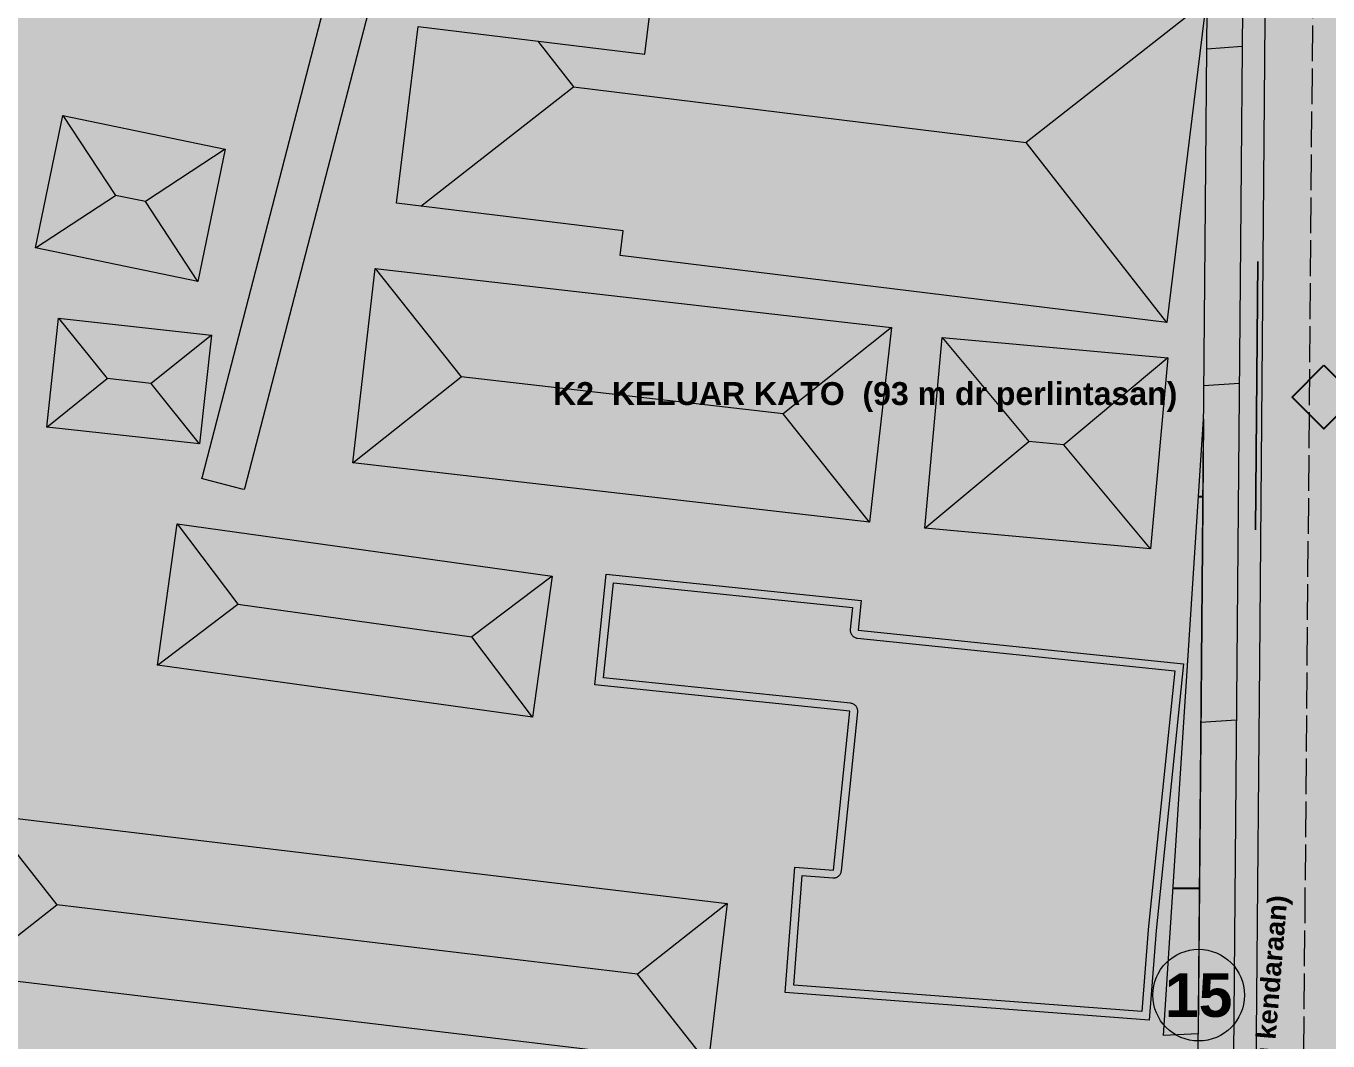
# Model space of a CAD drawing. Header units: metres. Extents: x 305909 to 307171, y 9156037 to 9156671.
# Drawn here: x 306801.3 to 306875.2, y 9156202.4 to 9156260 of the extents above; entities that cross this region are included whole.
import ezdxf
from ezdxf.enums import TextEntityAlignment as Align

# ---------------------------------------------------------------- set-up
doc = ezdxf.new("R2010")
doc.units = ezdxf.units.M
doc.linetypes.add('DASHED', pattern=[1.524, 1.27, -0.254])
for name, color, linetype, lineweight, true_color in [('A-ALUR_KATO', 7, 'Continuous', 50, 0x0096a0), ('A-LABEL', 7, 'Continuous', 0, 0x000000), ('A-PINTU', 7, 'Continuous', 25, 0xc81414), ('A-ZONA_ANTREAN', 7, 'Continuous', 0, 0xe25a50), ('B-BANGUNAN_PERDAGANGAN', 7, 'Continuous', 13, 0xde7878), ('B-BAYANGAN', 7, 'Continuous', 0, 0x76786c), ('J-BADAN_KOLEKTOR', 7, 'Continuous', 13, 0x6e6e6e), ('J-MARKA_TEPI', 7, 'Continuous', 13, 0xffffff), ('J-PERKERASAN_JALAN', 7, 'Continuous', 9, 0x989896), ('J-SUMBU_KOLEKTOR', 7, 'DASHED', 18, 0xffffff), ('P-TROTOAR_AYANI', 7, 'Continuous', 9, 0xd6c8b2), ('S-ZEBRA_CROSS', 7, 'Continuous', 0, 0xffffff), ('T-NOMOR_ELEMEN', 7, 'Continuous', 18, 0x141414), ('V-JALUR_HIJAU_AYANI', 7, 'Continuous', 0, 0x96cd78)]:
    doc.layers.add(name, color=color, linetype=linetype, lineweight=lineweight, true_color=true_color)
for name, color, linetype in [('D-HALAMAN_KATO', 7, 'Continuous'), ('D-JALAN_KATO', 7, 'Continuous'), ('G-PERKERASAN', 7, 'Continuous'), ('J-MARKA_JALAN', 7, 'Continuous')]:
    doc.layers.add(name, color=color, linetype=linetype)
doc.styles.add('ARIALB', font='arialbd.ttf')

# ---------------------------------------------------------------- blocks, each defined once
blk = doc.blocks.new('PINTU_KENDARAAN')
h = blk.add_hatch(color=1)
h.dxf.hatch_style = 1
h.paths.add_polyline_path([(0, 1.8), (1.8, 0), (0, -1.8), (-1.8, 0)])
at = {"color": 7}
blk.add_lwpolyline([(0, 1.8), (1.8, 0), (0, -1.8), (-1.8, 0)], close=True, dxfattribs=at)

msp = doc.modelspace()

# ---------------------------------------------------------------- hatches: boundary and pattern name
at = {"layer": 'A-ALUR_KATO', "true_color": 0x0096a0}
h = msp.add_hatch(color=134, dxfattribs=at)
h.dxf.hatch_style = 1
h.paths.add_polyline_path([(306887.345, 9156270.694), (306887.394, 9156270.688), (306887.442, 9156270.678), (306887.488, 9156270.663), (306887.533, 9156270.643), (306887.576, 9156270.619), (306887.617, 9156270.591), (306887.654, 9156270.56), (306887.688, 9156270.524), (306887.719, 9156270.486), (306887.745, 9156270.445), (306887.768, 9156270.401), (306887.786, 9156270.355), (306887.799, 9156270.308), (306887.808, 9156270.26), (306887.812, 9156270.211), (306887.811, 9156270.162), (306887.483, 9156265.173), (306886.041, 9156243.22), (306885.713, 9156238.231), (306885.708, 9156238.182), (306885.697, 9156238.134), (306885.682, 9156238.087), (306885.663, 9156238.042), (306885.639, 9156237.999), (306885.611, 9156237.959), (306885.579, 9156237.922), (306885.544, 9156237.888), (306885.506, 9156237.857), (306885.464, 9156237.83), (306885.421, 9156237.808), (306885.375, 9156237.79), (306885.328, 9156237.777), (306885.28, 9156237.768), (306885.231, 9156237.764), (306885.182, 9156237.765), (306872.21, 9156238.617), (306872.275, 9156239.615), (306884.748, 9156238.795), (306885.043, 9156243.286), (306886.486, 9156265.238), (306886.781, 9156269.728), (306874.307, 9156270.548), (306874.373, 9156271.546), (306887.345, 9156270.694)])
h = msp.add_hatch(color=134, dxfattribs=at)
h.dxf.hatch_style = 1
h.paths.add_polyline_path([(306872.242, 9156239.116), (306875.324, 9156240.266), (306875.147, 9156237.572)])
at = {"layer": 'A-ZONA_ANTREAN', "true_color": 0xec786e}
h = msp.add_hatch(color=11, dxfattribs=at)
h.dxf.hatch_style = 1
h.paths.add_polyline_path([(306871.083, 9156154), (306874.012, 9156226), (306877.012, 9156226), (306874.083, 9156154), (306871.083, 9156154)])
at = {"layer": 'B-BANGUNAN_PERDAGANGAN', "true_color": 0xda685f}
h = msp.add_hatch(color=13, dxfattribs=at)
h.dxf.hatch_style = 1
h.paths.add_polyline_path([(306868.265, 9156261.374), (306858.045, 9156253.386), (306832.373, 9156256.536), (306830.34, 9156259.136), (306836.413, 9156258.391), (306837.245, 9156265.179), (306868.265, 9156261.374)])
at = {"layer": 'B-BANGUNAN_PERDAGANGAN', "true_color": 0xa85049}
h = msp.add_hatch(color=15, dxfattribs=at)
h.dxf.hatch_style = 1
h.paths.add_polyline_path([(306866.032, 9156243.166), (306858.045, 9156253.386), (306868.265, 9156261.374), (306866.032, 9156243.166)])
at = {"layer": 'B-BANGUNAN_PERDAGANGAN', "true_color": 0xd8675e}
h = msp.add_hatch(color=13, dxfattribs=at)
h.dxf.hatch_style = 1
h.paths.add_polyline_path([(306832.373, 9156256.536), (306823.713, 9156249.769), (306822.323, 9156249.939), (306823.553, 9156259.969), (306830.34, 9156259.136), (306832.373, 9156256.536)])
at = {"layer": 'B-BANGUNAN_PERDAGANGAN', "true_color": 0xba5951}
h = msp.add_hatch(color=13, dxfattribs=at)
h.dxf.hatch_style = 1
h.paths.add_polyline_path([(306832.373, 9156256.536), (306858.045, 9156253.386), (306866.032, 9156243.166), (306835.012, 9156246.971), (306835.182, 9156248.362), (306823.713, 9156249.769), (306832.373, 9156256.536)])
at = {"layer": 'B-BANGUNAN_PERDAGANGAN', "true_color": 0xd9685f}
h = msp.add_hatch(color=13, dxfattribs=at)
h.dxf.hatch_style = 1
h.paths.add_polyline_path([(306806.379, 9156250.379), (306801.854, 9156247.405), (306803.405, 9156254.905), (306803.405, 9156254.904), (306806.379, 9156250.379)])
at = {"layer": 'B-BANGUNAN_PERDAGANGAN', "true_color": 0xd0645b}
h = msp.add_hatch(color=13, dxfattribs=at)
h.dxf.hatch_style = 1
h.paths.add_polyline_path([(306808.087, 9156250.026), (306806.379, 9156250.379), (306803.405, 9156254.904), (306812.613, 9156253), (306808.087, 9156250.026)])
at = {"layer": 'B-BANGUNAN_PERDAGANGAN', "true_color": 0xa64f48}
h = msp.add_hatch(color=15, dxfattribs=at)
h.dxf.hatch_style = 1
h.paths.add_polyline_path([(306808.087, 9156250.026), (306812.613, 9156253), (306811.061, 9156245.5), (306808.087, 9156250.026)])
at = {"layer": 'B-BANGUNAN_PERDAGANGAN', "true_color": 0xaf534c}
h = msp.add_hatch(color=15, dxfattribs=at)
h.dxf.hatch_style = 1
h.paths.add_polyline_path([(306801.854, 9156247.405), (306806.379, 9156250.379), (306808.087, 9156250.026), (306811.061, 9156245.5), (306801.854, 9156247.405)])
at = {"layer": 'B-BANGUNAN_PERDAGANGAN', "true_color": 0xd8675e}
h = msp.add_hatch(color=13, dxfattribs=at)
h.dxf.hatch_style = 1
h.paths.add_polyline_path([(306821.106, 9156246.235), (306825.991, 9156240.085), (306819.842, 9156235.2), (306819.842, 9156235.2), (306821.106, 9156246.235)])
at = {"layer": 'B-BANGUNAN_PERDAGANGAN', "true_color": 0xd3655c}
h = msp.add_hatch(color=13, dxfattribs=at)
h.dxf.hatch_style = 1
h.paths.add_polyline_path([(306850.416, 9156242.876), (306850.416, 9156242.876), (306844.267, 9156237.991), (306825.991, 9156240.085), (306821.106, 9156246.235), (306850.416, 9156242.876)])
at = {"layer": 'B-BANGUNAN_PERDAGANGAN', "true_color": 0xd7675e}
h = msp.add_hatch(color=13, dxfattribs=at)
h.dxf.hatch_style = 1
h.paths.add_polyline_path([(306805.909, 9156239.98), (306802.48, 9156237.23), (306803.158, 9156243.41), (306805.909, 9156239.98)])
at = {"layer": 'B-BANGUNAN_PERDAGANGAN', "true_color": 0xd3655c}
h = msp.add_hatch(color=13, dxfattribs=at)
h.dxf.hatch_style = 1
h.paths.add_polyline_path([(306811.837, 9156242.457), (306808.408, 9156239.706), (306805.909, 9156239.98), (306803.158, 9156243.41), (306803.158, 9156243.41), (306811.837, 9156242.457)])
at = {"layer": 'B-BANGUNAN_PERDAGANGAN', "true_color": 0xa75049}
h = msp.add_hatch(color=15, dxfattribs=at)
h.dxf.hatch_style = 1
h.paths.add_polyline_path([(306844.267, 9156237.991), (306850.416, 9156242.876), (306849.152, 9156231.842), (306844.267, 9156237.991)])
at = {"layer": 'B-BANGUNAN_PERDAGANGAN', "true_color": 0xa85049}
h = msp.add_hatch(color=15, dxfattribs=at)
h.dxf.hatch_style = 1
h.paths.add_polyline_path([(306808.408, 9156239.706), (306811.837, 9156242.457), (306811.158, 9156236.277), (306811.158, 9156236.277), (306808.408, 9156239.706)])
at = {"layer": 'B-BANGUNAN_PERDAGANGAN', "true_color": 0xd7675e}
h = msp.add_hatch(color=13, dxfattribs=at)
h.dxf.hatch_style = 1
h.paths.add_polyline_path([(306853.279, 9156242.319), (306858.202, 9156236.411), (306852.295, 9156231.489), (306852.295, 9156231.489), (306853.279, 9156242.319)])
at = {"layer": 'B-BANGUNAN_PERDAGANGAN', "true_color": 0xd3655c}
h = msp.add_hatch(color=13, dxfattribs=at)
h.dxf.hatch_style = 1
h.paths.add_polyline_path([(306866.085, 9156241.155), (306860.177, 9156236.232), (306858.202, 9156236.411), (306853.279, 9156242.319), (306866.085, 9156241.155)])
at = {"layer": 'B-BANGUNAN_PERDAGANGAN', "true_color": 0xa85049}
h = msp.add_hatch(color=15, dxfattribs=at)
h.dxf.hatch_style = 1
h.paths.add_polyline_path([(306860.177, 9156236.232), (306866.085, 9156241.155), (306865.1, 9156230.324), (306860.177, 9156236.232)])
at = {"layer": 'B-BANGUNAN_PERDAGANGAN', "true_color": 0xac524b}
h = msp.add_hatch(color=15, dxfattribs=at)
h.dxf.hatch_style = 1
h.paths.add_polyline_path([(306805.909, 9156239.98), (306808.408, 9156239.706), (306811.158, 9156236.277), (306802.48, 9156237.23), (306805.909, 9156239.98)])
h = msp.add_hatch(color=15, dxfattribs=at)
h.dxf.hatch_style = 1
h.paths.add_polyline_path([(306825.991, 9156240.085), (306844.267, 9156237.991), (306849.152, 9156231.842), (306819.842, 9156235.2), (306825.991, 9156240.085)])
h = msp.add_hatch(color=15, dxfattribs=at)
h.dxf.hatch_style = 1
h.paths.add_polyline_path([(306858.202, 9156236.411), (306860.177, 9156236.232), (306865.1, 9156230.324), (306852.295, 9156231.489), (306858.202, 9156236.411)])
at = {"layer": 'B-BANGUNAN_PERDAGANGAN', "true_color": 0xd8675e}
h = msp.add_hatch(color=13, dxfattribs=at)
h.dxf.hatch_style = 1
h.paths.add_polyline_path([(306813.333, 9156227.175), (306808.772, 9156223.73), (306809.887, 9156231.736), (306813.333, 9156227.175)])
at = {"layer": 'B-BANGUNAN_PERDAGANGAN', "true_color": 0xd2645c}
h = msp.add_hatch(color=13, dxfattribs=at)
h.dxf.hatch_style = 1
h.paths.add_polyline_path([(306831.16, 9156228.773), (306826.599, 9156225.327), (306813.333, 9156227.175), (306809.887, 9156231.736), (306831.16, 9156228.773)])
at = {"layer": 'B-BANGUNAN_PERDAGANGAN', "true_color": 0xa75049}
h = msp.add_hatch(color=15, dxfattribs=at)
h.dxf.hatch_style = 1
h.paths.add_polyline_path([(306830.044, 9156220.767), (306830.044, 9156220.767), (306826.599, 9156225.327), (306831.16, 9156228.773), (306830.044, 9156220.767)])
at = {"layer": 'B-BANGUNAN_PERDAGANGAN', "true_color": 0xc05c54}
h = msp.add_hatch(color=13, dxfattribs=at)
h.dxf.hatch_style = 1
h.paths.add_polyline_path([(306866.97, 9156223.802), (306865.412, 9156208.675), (306865.027, 9156203.584), (306844.38, 9156205.147), (306844.918, 9156212.262), (306847.115, 9156212.096), (306848.044, 9156221.114), (306833.583, 9156222.604), (306834.229, 9156228.878), (306848.69, 9156227.388), (306848.517, 9156225.703), (306866.97, 9156223.802)])
at = {"layer": 'B-BANGUNAN_PERDAGANGAN', "true_color": 0xad534b}
h = msp.add_hatch(color=15, dxfattribs=at)
h.dxf.hatch_style = 1
h.paths.add_polyline_path([(306813.333, 9156227.175), (306826.599, 9156225.327), (306830.044, 9156220.767), (306808.772, 9156223.73), (306808.772, 9156223.73), (306813.333, 9156227.175)])
at = {"layer": 'B-BANGUNAN_PERDAGANGAN', "true_color": 0xd8675e}
h = msp.add_hatch(color=13, dxfattribs=at)
h.dxf.hatch_style = 1
h.paths.add_polyline_path([(306803.051, 9156210.129), (306797.957, 9156206.122), (306799.045, 9156215.224), (306803.051, 9156210.129)])
at = {"layer": 'B-BANGUNAN_PERDAGANGAN', "true_color": 0xd2655c}
h = msp.add_hatch(color=13, dxfattribs=at)
h.dxf.hatch_style = 1
h.paths.add_polyline_path([(306835.996, 9156206.19), (306803.051, 9156210.129), (306799.045, 9156215.224), (306841.09, 9156210.196), (306835.996, 9156206.19)])
at = {"layer": 'B-BANGUNAN_PERDAGANGAN', "true_color": 0xa75049}
h = msp.add_hatch(color=15, dxfattribs=at)
h.dxf.hatch_style = 1
h.paths.add_polyline_path([(306835.996, 9156206.19), (306841.09, 9156210.196), (306841.09, 9156210.196), (306840.002, 9156201.095), (306835.996, 9156206.19)])
at = {"layer": 'B-BANGUNAN_PERDAGANGAN', "true_color": 0xad524b}
h = msp.add_hatch(color=15, dxfattribs=at)
h.dxf.hatch_style = 1
h.paths.add_polyline_path([(306797.957, 9156206.122), (306797.957, 9156206.122), (306803.051, 9156210.129), (306835.996, 9156206.19), (306840.002, 9156201.095), (306797.957, 9156206.122)])
at = {"layer": 'B-BAYANGAN', "true_color": 0x76786c}
h = msp.add_hatch(color=8, dxfattribs=at)
h.dxf.hatch_style = 1
h.paths.add_polyline_path([(306869.316, 9156260.324), (306867.082, 9156242.116), (306836.062, 9156245.921), (306836.232, 9156247.312), (306823.373, 9156248.889), (306824.603, 9156258.919), (306837.463, 9156257.341), (306838.295, 9156264.129), (306869.316, 9156260.324)])
h = msp.add_hatch(color=8, dxfattribs=at)
h.dxf.hatch_style = 1
h.paths.add_polyline_path([(306813.663, 9156251.95), (306812.111, 9156244.45), (306802.904, 9156246.355), (306804.455, 9156253.854), (306813.663, 9156251.95)])
h = msp.add_hatch(color=8, dxfattribs=at)
h.dxf.hatch_style = 1
h.paths.add_polyline_path([(306851.466, 9156241.827), (306850.202, 9156230.792), (306820.891, 9156234.15), (306822.156, 9156245.185), (306851.466, 9156241.827)])
h = msp.add_hatch(color=8, dxfattribs=at)
h.dxf.hatch_style = 1
h.paths.add_polyline_path([(306812.887, 9156241.407), (306812.208, 9156235.227), (306803.53, 9156236.18), (306804.208, 9156242.36), (306812.887, 9156241.407)])
h = msp.add_hatch(color=8, dxfattribs=at)
h.dxf.hatch_style = 1
h.paths.add_polyline_path([(306867.135, 9156240.105), (306866.15, 9156229.274), (306853.345, 9156230.439), (306854.329, 9156241.269), (306867.135, 9156240.105)])
h = msp.add_hatch(color=8, dxfattribs=at)
h.dxf.hatch_style = 1
h.paths.add_polyline_path([(306832.21, 9156227.723), (306831.095, 9156219.716), (306809.822, 9156222.68), (306810.937, 9156230.686), (306832.21, 9156227.723)])
h = msp.add_hatch(color=8, dxfattribs=at)
h.dxf.hatch_style = 1
h.paths.add_polyline_path([(306868.02, 9156222.752), (306866.462, 9156207.625), (306866.077, 9156202.534), (306845.43, 9156204.096), (306845.968, 9156211.212), (306848.165, 9156211.046), (306849.094, 9156220.064), (306834.633, 9156221.554), (306835.279, 9156227.828), (306849.74, 9156226.338), (306849.567, 9156224.653), (306868.02, 9156222.752)])
h = msp.add_hatch(color=8, dxfattribs=at)
h.dxf.hatch_style = 1
h.paths.add_polyline_path([(306842.14, 9156209.146), (306841.052, 9156200.045), (306799.007, 9156205.072), (306800.095, 9156214.173), (306842.14, 9156209.146)])
at = {"layer": 'D-HALAMAN_KATO', "true_color": 0xceccc7}
h = msp.add_hatch(color=9, dxfattribs=at)
h.dxf.hatch_style = 1
h.paths.add_polyline_path([(306867.993, 9156223.904), (306867.811, 9156202.81), (306865.839, 9156202.708), (306868.111, 9156237.674), (306868.049, 9156230.458), (306867.993, 9156223.904)])
at = {"layer": 'D-HALAMAN_KATO', "true_color": 0xc2c0bb}
h = msp.add_hatch(dxfattribs=at)
h.set_pattern_fill('NET', color=9, scale=7)
h.paths.add_polyline_path([(306867.993, 9156223.904), (306867.811, 9156202.81), (306865.839, 9156202.708), (306868.111, 9156237.674), (306868.049, 9156230.458), (306867.993, 9156223.904)])
at = {"layer": 'G-PERKERASAN', "true_color": 0xe0ded9}
h = msp.add_hatch(color=254, dxfattribs=at)
h.dxf.hatch_style = 1
h.paths.add_polyline_path([(306908.991, 9156199.224), (306871.946, 9156198.019), (306868.838, 9156144.144), (306843.973, 9156139.654), (306613.966, 9156113.407), (306520.721, 9156109.954), (306490.891, 9156113.339), (306490.891, 9156130.788), (306527.331, 9156127.935), (306527.76, 9156145.94), (306529.801, 9156231.677), (306512.264, 9156228.096), (306490.891, 9156230.233), (306490.891, 9156525.396), (306504.834, 9156523.084), (306572.178, 9156510.306), (306677.166, 9156490.276), (306781.809, 9156471.972), (306833.432, 9156467.309), (306884.355, 9156462.71), (306888.869, 9156462.302), (306908.991, 9156460.229), (306908.991, 9156405.135), (306880.738, 9156410.367), (306872.191, 9156289.958), (306880.063, 9156289.504), (306887.261, 9156399.075), (306908.991, 9156395.952), (306908.991, 9156283.201), (306908.991, 9156208.942), (306891.749, 9156208.374), (306886.184, 9156208.191), (306882.096, 9156208.056), (306881.637, 9156222), (306879.908, 9156222), (306879.787, 9156200), (306885.632, 9156200.303), (306885.601, 9156199.857), (306906.625, 9156201.392), (306908.7, 9156201.5), (306908.991, 9156201.535), (306908.991, 9156199.224)])
at = {"layer": 'J-BADAN_KOLEKTOR', "true_color": 0x54565a}
h = msp.add_hatch(color=251, dxfattribs=at)
h.dxf.hatch_style = 1
h.paths.add_polyline_path([(306889.931, 9156640), (306895.936, 9156640), (306895.475, 9156629.11), (306895.474, 9156629.085), (306895.474, 9156629.061), (306893.315, 9156557.748), (306893.149, 9156552.271), (306893.014, 9156547.717), (306892.993, 9156546.713), (306891.335, 9156465.673), (306891.237, 9156460.847), (306891.218, 9156460.566), (306890.645, 9156455.57), (306884.99, 9156406.251), (306884.352, 9156400.688), (306883.008, 9156380.059), (306877.639, 9156297.634), (306877.621, 9156297.351), (306877.32, 9156262.081), (306877.209, 9156249.122), (306877.194, 9156247.327), (306877.054, 9156230.998), (306876.993, 9156223.828), (306876.993, 9156223.827), (306876.813, 9156202.951), (306876.76, 9156196.862), (306876.753, 9156196.674), (306876.43, 9156192.144), (306875.837, 9156183.84), (306875.836, 9156183.815), (306875.834, 9156183.79), (306874.011, 9156152.681), (306874.01, 9156152.675), (306874.01, 9156152.669), (306873.9, 9156150.695), (306873.792, 9156148.75), (306873.788, 9156148.669), (306873.786, 9156148.588), (306873.743, 9156145.719), (306873.719, 9156144.136), (306873.718, 9156144.098), (306873.716, 9156144.044), (306873.716, 9156144.024), (306873.714, 9156143.986), (306873.657, 9156142.889), (306873.495, 9156139.805), (306873.492, 9156139.752), (306873.491, 9156139.7), (306873.213, 9156129.068), (306873.057, 9156123.08), (306872.863, 9156115.623), (306872.83, 9156115.253), (306872.163, 9156110.834), (306864.194, 9156058.08), (306864.167, 9156057.904), (306864.156, 9156057.726), (306863.079, 9156040), (306857.068, 9156040), (306857.115, 9156040.772), (306857.836, 9156052.639), (306858.186, 9156058.401), (306858.215, 9156058.667), (306858.909, 9156063.262), (306864.38, 9156099.484), (306866.833, 9156115.72), (306866.87, 9156115.965), (306866.876, 9156116.213), (306866.922, 9156117.98), (306867.495, 9156139.935), (306867.495, 9156139.962), (306867.497, 9156140.001), (306867.498, 9156140.014), (306867.499, 9156140.041), (306867.717, 9156144.189), (306867.72, 9156144.264), (306867.722, 9156144.338), (306867.781, 9156148.295), (306867.789, 9156148.8), (306867.79, 9156148.84), (306867.793, 9156148.916), (306867.793, 9156148.921), (306867.795, 9156148.961), (306867.862, 9156150.175), (306868.019, 9156153.006), (306869.543, 9156179.003), (306869.847, 9156184.185), (306869.849, 9156184.223), (306870.257, 9156189.937), (306870.599, 9156194.727), (306870.753, 9156196.882), (306870.761, 9156197.007), (306870.763, 9156197.132), (306870.863, 9156208.724), (306870.993, 9156223.879), (306870.993, 9156223.879), (306871.049, 9156230.433), (306871.196, 9156247.647), (306871.329, 9156263.171), (306871.446, 9156276.873), (306871.551, 9156289.206), (306871.622, 9156297.487), (306871.628, 9156297.656), (306871.981, 9156303.077), (306872.914, 9156317.396), (306878.368, 9156401.127), (306878.372, 9156401.176), (306878.38, 9156401.273), (306878.385, 9156401.322), (306880.543, 9156420.136), (306884.601, 9156455.528), (306885.241, 9156461.11), (306885.363, 9156467.081), (306887.015, 9156547.847), (306887.016, 9156547.874), (306887.152, 9156552.449), (306887.152, 9156552.45), (306889.305, 9156623.574), (306889.305, 9156623.574), (306889.478, 9156629.285), (306889.479, 9156629.321), (306889.699, 9156634.526), (306889.931, 9156640)])
at = {"layer": 'J-MARKA_JALAN', "true_color": 0xffffff}
h = msp.add_hatch(color=7, dxfattribs=at)
h.dxf.hatch_style = 1
h.paths.add_polyline_path([(306872.759, 9156257.2), (306872.009, 9156255.6), (306872.479, 9156255.6), (306872.479, 9156252.8), (306873.039, 9156252.8), (306873.039, 9156255.6), (306873.509, 9156255.6)])
h = msp.add_hatch(color=7, dxfattribs=at)
h.dxf.hatch_style = 1
h.paths.add_polyline_path([(306875.46, 9156217.8), (306876.21, 9156219.4), (306875.74, 9156219.4), (306875.74, 9156222.2), (306875.18, 9156222.2), (306875.18, 9156219.4), (306874.71, 9156219.4)])
at = {"layer": 'J-PERKERASAN_JALAN', "true_color": 0xa8a8a6}
h = msp.add_hatch(color=253, dxfattribs=at)
h.dxf.hatch_style = 1
h.paths.add_polyline_path([(306746.832, 9156309.677), (306817.409, 9156301.821), (306817.919, 9156301.797), (306818.429, 9156301.838), (306818.928, 9156301.944), (306819.41, 9156302.113), (306819.867, 9156302.341), (306820.291, 9156302.626), (306820.675, 9156302.963), (306821.013, 9156303.345), (306821.299, 9156303.768), (306821.53, 9156304.224), (306821.7, 9156304.705), (306821.808, 9156305.205), (306821.851, 9156305.713), (306822.316, 9156328.115), (306822.293, 9156328.639), (306822.201, 9156329.156), (306822.042, 9156329.656), (306821.819, 9156330.131), (306821.536, 9156330.573), (306821.197, 9156330.973), (306820.809, 9156331.327), (306820.378, 9156331.626), (306819.912, 9156331.866), (306819.418, 9156332.043), (306818.905, 9156332.154), (306796.802, 9156335.438), (306796.706, 9156335.455), (306796.541, 9156335.496), (306796.403, 9156335.546), (306796.271, 9156335.608), (306796.146, 9156335.683), (306796.008, 9156335.784), (306795.934, 9156335.847), (306794.592, 9156337.057), (306794.516, 9156337.129), (306794.392, 9156337.267), (306794.3, 9156337.394), (306794.221, 9156337.532), (306794.158, 9156337.676), (306794.101, 9156337.852), (306794.077, 9156337.954), (306793.793, 9156339.328), (306793.777, 9156339.417), (306793.759, 9156339.573), (306793.756, 9156339.708), (306793.766, 9156339.865), (306793.778, 9156339.954), (306798.226, 9156368.179), (306798.253, 9156368.299), (306798.376, 9156368.288), (306801.081, 9156367.862), (306801.201, 9156367.835), (306801.19, 9156367.712), (306797.215, 9156342.489), (306797.167, 9156341.965), (306797.189, 9156341.44), (306797.279, 9156340.921), (306797.437, 9156340.419), (306797.659, 9156339.943), (306797.942, 9156339.499), (306798.281, 9156339.096), (306798.67, 9156338.742), (306799.101, 9156338.441), (306799.569, 9156338.2), (306800.064, 9156338.022), (306800.578, 9156337.91), (306821.494, 9156334.803), (306821.589, 9156334.786), (306821.752, 9156334.746), (306821.888, 9156334.697), (306822.018, 9156334.637), (306822.143, 9156334.563), (306822.259, 9156334.479), (306822.385, 9156334.367), (306822.452, 9156334.298), (306824.288, 9156332.324), (306824.361, 9156332.242), (306824.475, 9156332.089), (306824.558, 9156331.947), (306824.636, 9156331.773), (306824.672, 9156331.67), (306825.253, 9156329.863), (306825.284, 9156329.757), (306825.323, 9156329.568), (306825.34, 9156329.376), (306825.341, 9156329.265), (306824.837, 9156305.022), (306824.86, 9156304.506), (306824.949, 9156303.997), (306825.103, 9156303.504), (306825.319, 9156303.035), (306825.593, 9156302.597), (306825.922, 9156302.199), (306826.3, 9156301.846), (306826.719, 9156301.545), (306827.174, 9156301.301), (306827.657, 9156301.117), (306828.159, 9156300.997), (306828.673, 9156300.942), (306867.826, 9156299.34), (306868.341, 9156299.352), (306868.85, 9156299.431), (306869.345, 9156299.574), (306869.817, 9156299.779), (306870.26, 9156300.044), (306870.664, 9156300.363), (306871.024, 9156300.731), (306871.334, 9156301.143), (306871.588, 9156301.591), (306871.783, 9156302.068), (306871.914, 9156302.566), (306871.981, 9156303.077), (306871.628, 9156297.656), (306871.622, 9156297.487), (306871.551, 9156289.206), (306871.524, 9156289.878), (306871.433, 9156290.545), (306871.279, 9156291.2), (306871.062, 9156291.837), (306870.785, 9156292.45), (306870.451, 9156293.034), (306870.062, 9156293.583), (306869.622, 9156294.092), (306869.135, 9156294.556), (306868.606, 9156294.972), (306868.039, 9156295.335), (306867.91, 9156295.401), (306868.394, 9156296.053), (306868.249, 9156296.087), (306867.739, 9156296.141), (306829.204, 9156297.718), (306828.68, 9156297.705), (306828.162, 9156297.624), (306827.659, 9156297.475), (306827.18, 9156297.263), (306826.733, 9156296.989), (306826.326, 9156296.659), (306825.965, 9156296.279), (306825.657, 9156295.855), (306825.407, 9156295.395), (306825.219, 9156294.905), (306825.097, 9156294.396), (306825.043, 9156293.875), (306825.057, 9156293.351), (306825.803, 9156285.331), (306825.809, 9156285.261), (306825.81, 9156285.243), (306825.813, 9156285.172), (306825.892, 9156281.593), (306825.891, 9156281.498), (306825.872, 9156281.289), (306825.854, 9156281.194), (306825.178, 9156277.985), (306825.168, 9156277.941), (306825.166, 9156277.93), (306825.155, 9156277.885), (306813.731, 9156233.802), (306813.692, 9156233.685), (306813.571, 9156233.708), (306811.405, 9156234.27), (306811.288, 9156234.308), (306811.311, 9156234.429), (306822.71, 9156278.418), (306822.752, 9156278.596), (306823.295, 9156281.173), (306823.364, 9156281.628), (306823.38, 9156282.087), (306823.317, 9156284.967), (306823.3, 9156285.249), (306822.408, 9156294.834), (306822.321, 9156295.373), (306822.16, 9156295.896), (306821.93, 9156296.391), (306821.635, 9156296.851), (306821.279, 9156297.266), (306820.871, 9156297.629), (306820.417, 9156297.933), (306819.925, 9156298.172), (306819.406, 9156298.341), (306818.868, 9156298.439), (306746.832, 9156306.458), (306746.832, 9156309.677)])
at = {"layer": 'P-TROTOAR_AYANI', "true_color": 0xd8d0c2}
h = msp.add_hatch(color=254, dxfattribs=at)
h.dxf.hatch_style = 1
h.paths.add_polyline_path([(306866.963, 9156295.081), (306866.998, 9156294.991), (306867.041, 9156294.905), (306867.093, 9156294.824), (306867.153, 9156294.748), (306867.219, 9156294.678), (306867.292, 9156294.615), (306867.37, 9156294.559), (306867.454, 9156294.511), (306867.54, 9156294.467), (306868.026, 9156294.156), (306868.479, 9156293.8), (306868.896, 9156293.401), (306869.273, 9156292.965), (306869.607, 9156292.495), (306869.893, 9156291.994), (306870.131, 9156291.469), (306870.316, 9156290.923), (306870.449, 9156290.362), (306870.527, 9156289.791), (306870.551, 9156289.191), (306870.446, 9156276.881), (306870.329, 9156263.179), (306870.196, 9156247.656), (306870.049, 9156230.441), (306869.993, 9156223.887), (306869.763, 9156197.157), (306869.754, 9156196.938), (306869.262, 9156190.041), (306869.202, 9156189.612), (306869.095, 9156189.226), (306868.937, 9156188.859), (306868.732, 9156188.515), (306868.483, 9156188.202), (306868.194, 9156187.925), (306867.871, 9156187.689), (306867.519, 9156187.498), (306867.145, 9156187.355), (306866.756, 9156187.264), (306866.358, 9156187.225), (306865.924, 9156187.241), (306862.57, 9156187.589), (306862.713, 9156189.585), (306866.064, 9156189.237), (306866.297, 9156189.229), (306866.429, 9156189.242), (306866.558, 9156189.272), (306866.682, 9156189.319), (306866.799, 9156189.382), (306866.906, 9156189.461), (306867.001, 9156189.552), (306867.084, 9156189.656), (306867.152, 9156189.77), (306867.204, 9156189.892), (306867.24, 9156190.02), (306867.272, 9156190.25), (306867.757, 9156197.049), (306867.763, 9156197.205), (306867.993, 9156223.904), (306868.049, 9156230.458), (306868.196, 9156247.673), (306868.329, 9156263.196), (306868.446, 9156276.898), (306868.55, 9156289.16), (306868.532, 9156289.616), (306868.48, 9156289.996), (306868.392, 9156290.37), (306868.268, 9156290.734), (306868.11, 9156291.084), (306867.919, 9156291.417), (306867.697, 9156291.73), (306867.446, 9156292.021), (306867.168, 9156292.286), (306866.866, 9156292.524), (306866.543, 9156292.731), (306866.542, 9156292.731), (306866.291, 9156292.875), (306866.055, 9156293.043), (306865.856, 9156293.216), (306864.085, 9156293.288), (306864.103, 9156295.289), (306866.936, 9156295.173), (306866.963, 9156295.081)])
at = {"layer": 'P-TROTOAR_AYANI', "true_color": 0xc4bcae}
h = msp.add_hatch(dxfattribs=at)
h.set_pattern_fill('NET', color=9, scale=6, angle=4)
h.paths.add_polyline_path([(306866.963, 9156295.081), (306866.998, 9156294.991), (306867.041, 9156294.905), (306867.093, 9156294.824), (306867.153, 9156294.748), (306867.219, 9156294.678), (306867.292, 9156294.615), (306867.37, 9156294.559), (306867.454, 9156294.511), (306867.54, 9156294.467), (306868.026, 9156294.156), (306868.479, 9156293.8), (306868.896, 9156293.401), (306869.273, 9156292.965), (306869.607, 9156292.495), (306869.893, 9156291.994), (306870.131, 9156291.469), (306870.316, 9156290.923), (306870.449, 9156290.362), (306870.527, 9156289.791), (306870.551, 9156289.191), (306870.446, 9156276.881), (306870.329, 9156263.179), (306870.196, 9156247.656), (306870.049, 9156230.441), (306869.993, 9156223.887), (306869.763, 9156197.157), (306869.754, 9156196.938), (306869.262, 9156190.041), (306869.202, 9156189.612), (306869.095, 9156189.226), (306868.937, 9156188.859), (306868.732, 9156188.515), (306868.483, 9156188.202), (306868.194, 9156187.925), (306867.871, 9156187.689), (306867.519, 9156187.498), (306867.145, 9156187.355), (306866.756, 9156187.264), (306866.358, 9156187.225), (306865.924, 9156187.241), (306862.57, 9156187.589), (306862.713, 9156189.585), (306866.064, 9156189.237), (306866.297, 9156189.229), (306866.429, 9156189.242), (306866.558, 9156189.272), (306866.682, 9156189.319), (306866.799, 9156189.382), (306866.906, 9156189.461), (306867.001, 9156189.552), (306867.084, 9156189.656), (306867.152, 9156189.77), (306867.204, 9156189.892), (306867.24, 9156190.02), (306867.272, 9156190.25), (306867.757, 9156197.049), (306867.763, 9156197.205), (306867.993, 9156223.904), (306868.049, 9156230.458), (306868.196, 9156247.673), (306868.329, 9156263.196), (306868.446, 9156276.898), (306868.55, 9156289.16), (306868.532, 9156289.616), (306868.48, 9156289.996), (306868.392, 9156290.37), (306868.268, 9156290.734), (306868.11, 9156291.084), (306867.919, 9156291.417), (306867.697, 9156291.73), (306867.446, 9156292.021), (306867.168, 9156292.286), (306866.866, 9156292.524), (306866.543, 9156292.731), (306866.542, 9156292.731), (306866.291, 9156292.875), (306866.055, 9156293.043), (306865.856, 9156293.216), (306864.085, 9156293.288), (306864.103, 9156295.289), (306866.936, 9156295.173), (306866.963, 9156295.081)])
at = {"layer": 'S-ZEBRA_CROSS', "true_color": 0xffffff}
h = msp.add_hatch(color=7, dxfattribs=at)
h.dxf.hatch_style = 1
h.paths.add_polyline_path([(306868.179, 9156226.5), (306868.179, 9156229.5), (306868.679, 9156229.5), (306868.679, 9156226.5), (306868.179, 9156226.5)])
h = msp.add_hatch(color=7, dxfattribs=at)
h.dxf.hatch_style = 1
h.paths.add_polyline_path([(306868.979, 9156226.5), (306868.979, 9156229.5), (306869.479, 9156229.5), (306869.479, 9156226.5), (306868.979, 9156226.5)])
h = msp.add_hatch(color=7, dxfattribs=at)
h.dxf.hatch_style = 1
h.paths.add_polyline_path([(306869.779, 9156226.5), (306869.779, 9156229.5), (306870.279, 9156229.5), (306870.279, 9156226.5), (306869.779, 9156226.5)])
h = msp.add_hatch(color=7, dxfattribs=at)
h.dxf.hatch_style = 1
h.paths.add_polyline_path([(306870.579, 9156226.5), (306870.579, 9156229.5), (306871.079, 9156229.5), (306871.079, 9156226.5), (306870.579, 9156226.5)])
h = msp.add_hatch(color=7, dxfattribs=at)
h.dxf.hatch_style = 1
h.paths.add_polyline_path([(306871.379, 9156226.5), (306871.379, 9156229.5), (306871.879, 9156229.5), (306871.879, 9156226.5), (306871.379, 9156226.5)])
h = msp.add_hatch(color=7, dxfattribs=at)
h.dxf.hatch_style = 1
h.paths.add_polyline_path([(306872.179, 9156226.5), (306872.179, 9156229.5), (306872.679, 9156229.5), (306872.679, 9156226.5), (306872.179, 9156226.5)])
h = msp.add_hatch(color=7, dxfattribs=at)
h.dxf.hatch_style = 1
h.paths.add_polyline_path([(306872.979, 9156226.5), (306872.979, 9156229.5), (306873.479, 9156229.5), (306873.479, 9156226.5), (306872.979, 9156226.5)])
h = msp.add_hatch(color=7, dxfattribs=at)
h.dxf.hatch_style = 1
h.paths.add_polyline_path([(306873.779, 9156226.5), (306873.779, 9156229.5), (306874.279, 9156229.5), (306874.279, 9156226.5), (306873.779, 9156226.5)])
h = msp.add_hatch(color=7, dxfattribs=at)
h.dxf.hatch_style = 1
h.paths.add_polyline_path([(306874.579, 9156226.5), (306874.579, 9156229.5), (306875.079, 9156229.5), (306875.079, 9156226.5), (306874.579, 9156226.5)])
at = {"layer": 'T-NOMOR_ELEMEN', "true_color": 0xffffff}
h = msp.add_hatch(color=7, dxfattribs=at)
h.dxf.hatch_style = 1
edge = h.paths.add_edge_path()
edge.add_arc((306867.831, 9156205), 2.6, 0, 360)
at = {"layer": 'V-JALUR_HIJAU_AYANI', "true_color": 0x8abe64}
h = msp.add_hatch(color=83, dxfattribs=at)
h.dxf.hatch_style = 1
h.paths.add_polyline_path([(306868.249, 9156296.087), (306868.394, 9156296.053), (306867.91, 9156295.401), (306868.039, 9156295.335), (306868.606, 9156294.972), (306869.135, 9156294.556), (306869.622, 9156294.092), (306870.062, 9156293.583), (306870.451, 9156293.034), (306870.785, 9156292.45), (306871.062, 9156291.837), (306871.279, 9156291.2), (306871.433, 9156290.545), (306871.524, 9156289.878), (306871.551, 9156289.206), (306871.446, 9156276.873), (306871.329, 9156263.171), (306871.196, 9156247.647), (306871.049, 9156230.433), (306870.993, 9156223.879), (306870.763, 9156197.132), (306870.753, 9156196.882), (306870.257, 9156189.937), (306870.184, 9156189.408), (306870.04, 9156188.894), (306869.83, 9156188.403), (306869.556, 9156187.945), (306869.223, 9156187.527), (306868.838, 9156187.157), (306868.407, 9156186.842), (306867.938, 9156186.587), (306867.439, 9156186.397), (306866.919, 9156186.275), (306866.388, 9156186.223), (306865.854, 9156186.243), (306862.499, 9156186.591), (306862.57, 9156187.589), (306865.924, 9156187.241), (306866.358, 9156187.225), (306866.756, 9156187.264), (306867.145, 9156187.355), (306867.519, 9156187.498), (306867.871, 9156187.689), (306868.194, 9156187.925), (306868.483, 9156188.202), (306868.732, 9156188.515), (306868.937, 9156188.859), (306869.095, 9156189.226), (306869.202, 9156189.612), (306869.262, 9156190.041), (306869.754, 9156196.938), (306869.763, 9156197.157), (306869.993, 9156223.887), (306870.049, 9156230.441), (306870.196, 9156247.656), (306870.329, 9156263.179), (306870.446, 9156276.881), (306870.551, 9156289.191), (306870.527, 9156289.791), (306870.449, 9156290.362), (306870.316, 9156290.923), (306870.131, 9156291.469), (306869.893, 9156291.994), (306869.607, 9156292.495), (306869.273, 9156292.965), (306868.896, 9156293.401), (306868.479, 9156293.8), (306868.026, 9156294.156), (306867.54, 9156294.467), (306867.454, 9156294.511), (306867.37, 9156294.559), (306867.292, 9156294.615), (306867.219, 9156294.678), (306867.153, 9156294.748), (306867.093, 9156294.824), (306867.041, 9156294.905), (306866.998, 9156294.991), (306866.963, 9156295.081), (306866.936, 9156295.173), (306864.103, 9156295.289), (306864.111, 9156296.29), (306867.739, 9156296.141), (306868.249, 9156296.087)])

# ---------------------------------------------------------------- linework, layer by layer
at = {"layer": 'B-BANGUNAN_PERDAGANGAN', "color": 29, "lineweight": 9, "true_color": 0x69322e}
for p, q in [((306868.265, 9156261.374), (306858.045, 9156253.386)), ((306830.34, 9156259.136), (306832.373, 9156256.536)), ((306823.713, 9156249.769), (306832.373, 9156256.536)), ((306832.373, 9156256.536), (306858.045, 9156253.386)), ((306803.405, 9156254.904), (306806.379, 9156250.379)), ((306866.032, 9156243.166), (306858.045, 9156253.386)), ((306812.613, 9156253), (306808.087, 9156250.026)), ((306801.854, 9156247.405), (306806.379, 9156250.379)), ((306808.087, 9156250.026), (306806.379, 9156250.379)), ((306811.061, 9156245.5), (306808.087, 9156250.026)), ((306821.106, 9156246.235), (306825.991, 9156240.085)), ((306803.158, 9156243.41), (306805.909, 9156239.98)), ((306850.416, 9156242.876), (306844.267, 9156237.991)), ((306811.837, 9156242.457), (306808.408, 9156239.706)), ((306853.279, 9156242.319), (306858.202, 9156236.411)), ((306866.085, 9156241.155), (306860.177, 9156236.232)), ((306802.48, 9156237.23), (306805.909, 9156239.98)), ((306808.408, 9156239.706), (306805.909, 9156239.98)), ((306819.842, 9156235.2), (306825.991, 9156240.085)), ((306844.267, 9156237.991), (306825.991, 9156240.085)), ((306811.158, 9156236.277), (306808.408, 9156239.706)), ((306849.152, 9156231.842), (306844.267, 9156237.991)), ((306852.295, 9156231.489), (306858.202, 9156236.411)), ((306860.177, 9156236.232), (306858.202, 9156236.411)), ((306865.1, 9156230.324), (306860.177, 9156236.232)), ((306809.887, 9156231.736), (306813.333, 9156227.175)), ((306831.16, 9156228.773), (306826.599, 9156225.327)), ((306808.772, 9156223.73), (306813.333, 9156227.175)), ((306813.333, 9156227.175), (306826.599, 9156225.327)), ((306830.044, 9156220.767), (306826.599, 9156225.327)), ((306799.045, 9156215.224), (306803.051, 9156210.129)), ((306841.09, 9156210.196), (306835.996, 9156206.19)), ((306797.957, 9156206.122), (306803.051, 9156210.129)), ((306835.996, 9156206.19), (306803.051, 9156210.129)), ((306840.002, 9156201.095), (306835.996, 9156206.19))]:
    msp.add_line(p, q, dxfattribs=at)
at = {"layer": 'B-BANGUNAN_PERDAGANGAN', "color": 29, "lineweight": 13, "true_color": 0x69322e}
for points in [[(306868.266, 9156261.374), (306866.032, 9156243.166), (306835.012, 9156246.971), (306835.182, 9156248.362), (306822.323, 9156249.939), (306823.553, 9156259.969), (306836.413, 9156258.391), (306837.245, 9156265.179), (306868.266, 9156261.374)], [(306812.613, 9156253), (306811.061, 9156245.5), (306801.854, 9156247.405), (306803.405, 9156254.905), (306812.613, 9156253)], [(306850.416, 9156242.876), (306849.152, 9156231.842), (306819.841, 9156235.2), (306821.106, 9156246.235), (306850.416, 9156242.876)], [(306811.837, 9156242.457), (306811.158, 9156236.277), (306802.48, 9156237.23), (306803.158, 9156243.41), (306811.837, 9156242.457)], [(306866.085, 9156241.155), (306865.1, 9156230.324), (306852.295, 9156231.489), (306853.279, 9156242.319), (306866.085, 9156241.155)], [(306831.16, 9156228.773), (306830.045, 9156220.766), (306808.772, 9156223.73), (306809.887, 9156231.736), (306831.16, 9156228.773)], [(306866.97, 9156223.802), (306865.412, 9156208.675), (306865.027, 9156203.584), (306844.38, 9156205.147), (306844.918, 9156212.262), (306847.115, 9156212.096), (306848.044, 9156221.114), (306833.583, 9156222.604), (306834.229, 9156228.878), (306848.69, 9156227.388), (306848.517, 9156225.703), (306866.97, 9156223.802)], [(306841.09, 9156210.196), (306840.002, 9156201.095), (306797.957, 9156206.122), (306799.045, 9156215.224), (306841.09, 9156210.196)]]:
    msp.add_lwpolyline(points, close=True, dxfattribs=at)
at = {"layer": 'B-BANGUNAN_PERDAGANGAN', "color": 13, "lineweight": 9, "true_color": 0xe26c63}
msp.add_lwpolyline([(306866.477, 9156223.4), (306864.964, 9156208.721), (306864.963, 9156208.709), (306864.612, 9156204.067), (306844.862, 9156205.561), (306845.333, 9156211.78), (306847.081, 9156211.647), (306847.124, 9156211.646), (306847.167, 9156211.649), (306847.21, 9156211.656), (306847.252, 9156211.668), (306847.293, 9156211.683), (306847.332, 9156211.702), (306847.369, 9156211.725), (306847.403, 9156211.751), (306847.435, 9156211.78), (306847.464, 9156211.813), (306847.49, 9156211.848), (306847.512, 9156211.885), (306847.531, 9156211.924), (306847.545, 9156211.965), (306847.556, 9156212.007), (306847.562, 9156212.05), (306848.491, 9156221.068), (306848.494, 9156221.112), (306848.492, 9156221.156), (306848.486, 9156221.2), (306848.475, 9156221.243), (306848.46, 9156221.284), (306848.442, 9156221.324), (306848.419, 9156221.362), (306848.393, 9156221.398), (306848.363, 9156221.431), (306848.331, 9156221.46), (306848.295, 9156221.487), (306848.258, 9156221.51), (306848.218, 9156221.529), (306848.176, 9156221.544), (306848.134, 9156221.555), (306848.09, 9156221.562), (306834.076, 9156223.005), (306834.631, 9156228.385), (306848.197, 9156226.987), (306848.069, 9156225.749), (306848.067, 9156225.705), (306848.069, 9156225.661), (306848.075, 9156225.617), (306848.085, 9156225.575), (306848.1, 9156225.533), (306848.119, 9156225.493), (306848.141, 9156225.455), (306848.168, 9156225.419), (306848.197, 9156225.387), (306848.23, 9156225.357), (306848.265, 9156225.33), (306848.303, 9156225.307), (306848.343, 9156225.288), (306848.384, 9156225.273), (306848.427, 9156225.262), (306848.471, 9156225.256), (306866.477, 9156223.4)], close=True, dxfattribs=at)
at = {"layer": 'D-HALAMAN_KATO', "color": 253, "lineweight": 9, "true_color": 0xa09f9b}
msp.add_lwpolyline([(306867.993, 9156223.904), (306867.811, 9156202.81), (306865.839, 9156202.708), (306868.111, 9156237.674), (306868.049, 9156230.458), (306867.993, 9156223.904)], close=True, dxfattribs=at)
at = {"layer": 'D-JALAN_KATO', "color": 149, "lineweight": 13, "true_color": 0x46464a}
msp.add_lwpolyline([(306871.187, 9156246.622), (306871.187, 9156246.622), (306871.058, 9156231.409), (306871.058, 9156231.409), (306871.187, 9156246.622)], close=True, dxfattribs=at)
at = {"layer": 'J-MARKA_TEPI'}
msp.add_lwpolyline([(306871.075, 9156198.599), (306871.293, 9156223.876), (306871.838, 9156287.735)], dxfattribs=at)
at = {"layer": 'J-PERKERASAN_JALAN', "color": 8, "lineweight": 13, "true_color": 0x787876}
msp.add_lwpolyline([(306825.155, 9156277.885), (306813.731, 9156233.802), (306813.692, 9156233.685), (306813.571, 9156233.708), (306811.405, 9156234.27), (306811.288, 9156234.308), (306811.311, 9156234.429), (306822.71, 9156278.418)], dxfattribs=at)
at = {"layer": 'J-SUMBU_KOLEKTOR', "linetype": 'DASHED', "ltscale": 1.6}
msp.add_lwpolyline([(306860.074, 9156040), (306861.181, 9156058.219), (306869.864, 9156115.701), (306870.494, 9156139.87), (306870.719, 9156144.162), (306870.789, 9156148.775), (306871.015, 9156152.846), (306872.842, 9156184.01), (306873.761, 9156196.887), (306873.993, 9156223.853), (306874.621, 9156297.461), (306881.363, 9156400.956), (306888.237, 9156460.908), (306890.015, 9156547.793), (306890.151, 9156552.361), (306892.476, 9156629.194), (306892.934, 9156640)], dxfattribs=at)
at = {"layer": 'P-TROTOAR_AYANI', "color": 252, "lineweight": 9, "true_color": 0xa09688}
for points in [[(306867.763, 9156197.205), (306867.993, 9156223.904), (306868.049, 9156230.458), (306868.196, 9156247.673), (306868.329, 9156263.196)], [(306870.329, 9156263.179), (306870.196, 9156247.656), (306870.049, 9156230.441), (306869.993, 9156223.887), (306869.763, 9156197.157)]]:
    msp.add_lwpolyline(points, dxfattribs=at)
at = {"layer": 'T-NOMOR_ELEMEN'}
msp.add_circle((306867.831, 9156205), 2.6, dxfattribs=at)

# ---------------------------------------------------------------- block references
at = {"layer": 'A-PINTU'}
msp.add_blockref('PINTU_KENDARAAN', (306874.937, 9156238.939), dxfattribs=at)

# ---------------------------------------------------------------- texts
at = {"layer": 'A-LABEL', "color": 136, "true_color": 0x007882, "insert": (306866.622, 9156238.939), "char_height": 1.3, "attachment_point": 6, "style": 'ARIALB', "bg_fill": 1, "box_fill_scale": 1.25, "bg_fill_color": 7, "bg_fill_true_color": 16777215, "bg_fill_transparency": 0}
msp.add_mtext('K2  KELUAR KATO  (93 m dr perlintasan)', dxfattribs=at)
at = {"layer": 'A-LABEL', "color": 22, "true_color": 0xb4281e, "insert": (306870.769, 9156190), "char_height": 1.1, "attachment_point": 5, "rotation": 85.24216, "style": 'ARIALB', "bg_fill": 1, "box_fill_scale": 1.25, "bg_fill_color": 7, "bg_fill_true_color": 16777215, "bg_fill_transparency": 0}
msp.add_mtext('Zona antrean perlintasan +-80 m (tanpa pintu kendaraan)', dxfattribs=at)
at = {"layer": 'T-NOMOR_ELEMEN', "style": 'ARIALB'}
msp.add_text('15', height=2.47, dxfattribs=at).set_placement((306867.831, 9156205), align=Align.MIDDLE_CENTER)

doc.saveas('drawing.dxf')
